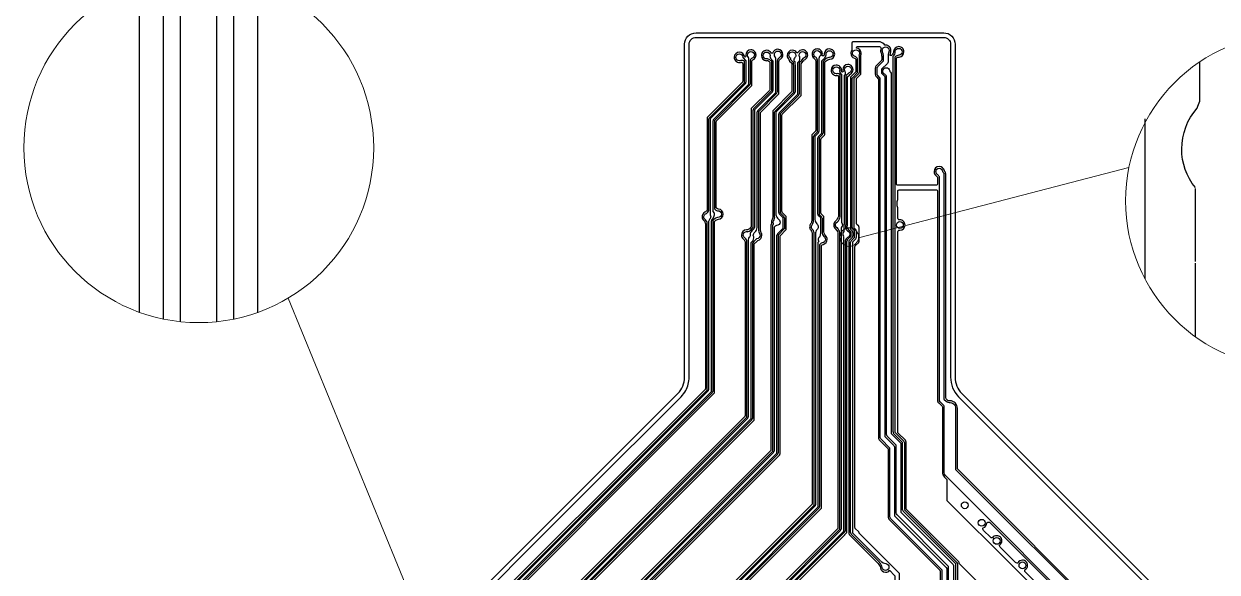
# Model space of a CAD drawing. Extents: x 4328 to 4769, y 264 to 576.
# Drawn here: x 4686.1 to 4738.2, y 518.3 to 542.1 of the extents above; entities that cross this region are included whole.
import ezdxf

# ---------------------------------------------------------------- set-up
doc = ezdxf.new("R2010")
doc.units = 0
doc.layers.add('gbr-dxf_layer0', color=7, linetype='Continuous')
doc.layers.add('gbr-outline-dxf_layer1', color=2, linetype='Continuous')
doc.layers.add('備註', color=1, linetype='Continuous', lineweight=5)

msp = doc.modelspace()

# ---------------------------------------------------------------- linework, layer by layer
at = {"layer": 'gbr-dxf_layer0'}
for p, q in [((4717.746, 539.525), (4717.746, 540.56)), ((4718.925, 540.527), (4718.925, 540.595)), ((4718.925, 539.166), (4718.925, 540.524)), ((4720.747, 537.46), (4720.747, 540.537)), ((4720.804, 540.54), (4720.804, 537.459)), ((4720.936, 540.54), (4721.025, 540.629)), ((4722.562, 540.737), (4722.562, 540.636)), ((4722.562, 540.633), (4722.562, 540.032)), ((4719.709, 539.173), (4719.709, 540.267)), ((4719.766, 540.266), (4719.766, 539.171)), ((4716.032, 538.058), (4717.559, 539.585)), ((4717.599, 539.544), (4716.073, 538.018)), ((4716.213, 537.984), (4717.74, 539.51)), ((4717.78, 539.47), (4716.253, 537.943)), ((4718.138, 538.369), (4718.919, 539.15)), ((4718.959, 539.109), (4718.178, 538.328)), ((4718.895, 538.349), (4719.703, 539.156)), ((4719.743, 539.116), (4718.936, 538.308)), ((4719.076, 538.274), (4719.883, 539.082)), ((4719.924, 539.041), (4719.116, 538.233)), ((4717.934, 533.275), (4717.934, 538.387)), ((4717.991, 538.388), (4717.991, 533.273)), ((4716.066, 538.001), (4716.066, 534.015)), ((4716.19, 534.078), (4716.19, 537.928)), ((4718.115, 533.274), (4718.115, 538.311)), ((4718.172, 538.313), (4718.172, 533.272)), ((4718.872, 533.831), (4718.872, 538.293)), ((4718.929, 538.292), (4718.929, 533.832)), ((4719.053, 533.924), (4719.053, 538.216)), ((4719.11, 538.218), (4719.11, 533.923)), ((4735.014, 538.009), (4735.014, 531.038)), ((4720.597, 537.3), (4720.741, 537.444)), ((4720.781, 537.403), (4720.637, 537.259)), ((4720.777, 537.225), (4720.921, 537.369)), ((4720.574, 533.62), (4720.574, 537.242)), ((4720.631, 537.244), (4720.631, 533.618)), ((4720.754, 533.859), (4720.754, 537.169)), ((4720.811, 537.168), (4720.811, 533.861)), ((4720.961, 537.329), (4720.818, 537.185)), ((4737.225, 531.786), (4737.225, 534.979)), ((4716.066, 534.012), (4716.066, 533.995)), ((4716.066, 533.994), (4716.066, 533.966)), ((4719.235, 533.708), (4719.076, 533.867)), ((4719.117, 533.906), (4719.276, 533.747)), ((4720.877, 533.704), (4720.777, 533.803)), ((4720.819, 533.842), (4720.918, 533.743)), ((4715.993, 533.438), (4715.993, 526.204)), ((4716.116, 526.129), (4716.116, 533.563)), ((4716.173, 533.562), (4716.173, 526.131)), ((4716.214, 533.613), (4716.179, 533.579)), ((4717.833, 533.162), (4717.928, 533.257)), ((4718.792, 523.526), (4718.792, 533.284)), ((4720.884, 533.072), (4720.884, 533.687)), ((4720.941, 533.686), (4720.941, 533.075)), ((4722.183, 533.196), (4722.257, 533.122)), ((4722.352, 533.133), (4722.279, 533.206)), ((4722.331, 533.26), (4722.407, 533.184)), ((4718.972, 523.452), (4718.972, 532.938)), ((4719.029, 532.937), (4719.029, 523.454)), ((4720.597, 521.182), (4720.597, 532.991)), ((4720.654, 532.989), (4720.654, 521.184)), ((4721.767, 533.055), (4721.767, 520.124)), ((4721.89, 532.708), (4721.89, 532.886)), ((4721.89, 520.049), (4721.89, 532.704)), ((4722.053, 532.744), (4722.205, 532.895)), ((4722.102, 532.681), (4722.102, 519.989)), ((4722.258, 532.842), (4722.106, 532.691)), ((4722.208, 532.904), (4722.208, 533.06)), ((4722.214, 532.693), (4722.354, 532.833)), ((4722.407, 532.78), (4722.267, 532.64)), ((4722.283, 533.059), (4722.283, 532.906)), ((4722.358, 532.842), (4722.358, 533.121)), ((4722.433, 533.122), (4722.433, 532.843)), ((4717.724, 532.651), (4717.724, 525.022)), ((4720.778, 521.108), (4720.778, 532.521)), ((4722.188, 519.976), (4722.188, 532.629)), ((4722.263, 532.631), (4722.263, 519.977)), ((4737.225, 528.508), (4737.225, 531.725)), ((4704.748, 515.008), (4715.929, 526.189)), ((4705.912, 513.256), (4717.66, 525.005)), ((4724.115, 524.352), (4724.503, 523.963)), ((4724.451, 523.909), (4724.06, 524.301)), ((4724.455, 520.973), (4724.455, 523.899)), ((4724.53, 523.9), (4724.53, 520.975)), ((4707.162, 511.888), (4718.786, 523.511)), ((4708.737, 509.313), (4720.591, 521.167)), ((4708.917, 509.238), (4720.771, 521.093)), ((4726.771, 518.621), (4724.48, 520.911)), ((4724.535, 520.962), (4726.823, 518.675)), ((4710.318, 508.722), (4721.704, 520.107)), ((4723.44, 518.688), (4722.215, 519.913)), ((4722.267, 519.967), (4723.494, 518.74))]:
    msp.add_line(p, q, dxfattribs=at)
at = {"layer": 'gbr-dxf_layer0', "linetype": 'Continuous'}
for points in [[(4692.231, 529.283), (4692.231, 544.219)], [(4692.965, 544.333), (4692.965, 529.169)], [(4694.554, 529.167), (4694.554, 544.335)], [(4695.288, 544.223), (4695.288, 529.279)], [(4691.177, 543.921), (4691.177, 529.581)], [(4696.341, 529.573), (4696.341, 543.929)], [(4718.745, 539.242), (4718.745, 540.508), (4718.704, 540.549)], [(4719.709, 540.267), (4719.702, 540.466), (4719.659, 540.506)], [(4720.004, 540.507), (4719.947, 540.446), (4719.947, 539.097)], [(4721.065, 540.588), (4720.984, 540.508), (4720.984, 537.386)], [(4723.367, 540.283), (4723.617, 540.532), (4723.617, 540.717)], [(4722.536, 539.969), (4722.328, 539.76), (4722.328, 533.27)], [(4718.995, 532.993), (4719.242, 533.24), (4719.242, 533.69)], [(4717.974, 532.662), (4717.904, 532.592), (4717.904, 524.947)], [(4715.97, 526.148), (4704.797, 514.976), (4704.797, 463.941)], [(4716.15, 526.074), (4704.977, 514.901), (4704.977, 463.942)], [(4717.881, 524.89), (4706.141, 513.149), (4706.141, 462.259), (4706.198, 462.227)], [(4720.631, 521.127), (4708.785, 509.281), (4708.785, 463.698)], [(4720.812, 521.052), (4708.966, 509.206), (4708.966, 463.562)], [(4721.744, 520.067), (4710.367, 508.69), (4710.367, 484.305)], [(4721.924, 519.992), (4710.547, 508.615), (4710.547, 485.476)]]:
    msp.add_lwpolyline(points, dxfattribs=at)
for points in [[(4715.147, 526.746), (4715.147, 541.259, -0.414221), (4715.447, 541.559)], [(4715.448, 541.559), (4726.243, 541.559, -0.414221), (4726.543, 541.259), (4726.543, 526.746)], [(4717.924, 540.579, 0.304583), (4718.065, 540.789, 0.414223), (4717.839, 541.015, 0.414191), (4717.613, 540.789, 0.062067), (4717.62, 540.733), (4717.584, 540.7), (4717.559, 540.726, 0.365918), (4717.336, 540.915, 0.414192), (4717.11, 540.689, 0.414224), (4717.336, 540.463, 0.099873), (4717.423, 540.48, -0.287537), (4717.484, 540.39), (4717.484, 539.646, -0.198889), (4717.469, 539.61), (4715.942, 538.084, 0.198874), (4715.928, 538.048), (4715.928, 534.035, -0.16742), (4715.836, 533.941, 0.285182), (4715.711, 533.739, 0.210457), (4715.784, 533.572, -0.179092), (4715.854, 533.433), (4715.854, 526.25, -0.194509), (4715.84, 526.215), (4704.691, 515.065, 0.198909)], [(4721.04, 540.845, -0.099525), (4721.014, 540.751), (4720.942, 540.751, 0.089296), (4720.957, 540.83, 0.41422), (4720.731, 541.056, 0.41422), (4720.505, 540.83, 0.231229), (4720.592, 540.651, -0.179547), (4720.665, 540.53), (4720.665, 537.504, -0.198804), (4720.651, 537.469), (4720.507, 537.325, 0.198757), (4720.492, 537.29), (4720.492, 533.567, -0.135276), (4720.442, 533.432, 0.157191), (4720.4, 533.3, 0.181517), (4720.456, 533.151, -0.181196), (4720.516, 532.991), (4720.516, 521.228, -0.194498), (4720.502, 521.193), (4708.679, 509.371, 0.198962), (4708.647, 509.293), (4708.647, 508.481)], [(4719.143, 540.629, 0.240849), (4719.237, 540.813, 0.414185), (4719.011, 541.039, 0.328538), (4718.795, 540.88, -0.110517), (4718.751, 540.87, -0.065945), (4718.725, 540.873, 0.279063), (4718.525, 540.995, 0.41422), (4718.299, 540.769, 0.41258), (4718.523, 540.543)], [(4720.183, 540.584, 0.295659), (4720.317, 540.791, 0.414222), (4720.091, 541.017, 0.282657), (4719.889, 540.893, -0.071218), (4719.86, 540.889, -0.051852), (4719.84, 540.891, 0.263566), (4719.646, 541.001, 0.414196), (4719.42, 540.775, 0.210483), (4719.493, 540.608), (4719.494, 540.593, 0.19859), (4719.529, 540.516), (4719.603, 540.447)], [(4721.282, 540.603, 0.39325), (4721.492, 540.829, 0.414223), (4721.266, 541.055, 0.392411), (4721.04, 540.846)], [(4723.929, 540.914, 0.089113), (4723.943, 540.993, 0.414224), (4723.717, 541.219, 0.038538), (4723.682, 541.216, 0.212554), (4723.478, 541.359), (4722.284, 541.359, 0.414254), (4722.234, 541.309), (4722.234, 540.992, 0.150939), (4722.195, 540.865, 0.327227), (4722.353, 540.649, -0.163548), (4722.411, 540.605), (4722.411, 540.078, -0.198889), (4722.396, 540.042), (4722.21, 539.856, 0.019922), (4722.204, 539.849)], [(4722.487, 540.03), (4722.487, 540.626, 0.197572), (4722.378, 540.721, -0.331518), (4722.271, 540.865, -0.414224), (4722.421, 541.015, -0.414224), (4722.571, 540.865, -0.105048), (4722.558, 540.804, 0.028127), (4722.55, 540.784, -0.132377), (4722.562, 540.74)], [(4722.377, 520.192), (4722.377, 532.443, -0.198889), (4722.391, 532.479), (4722.538, 532.626, 0.198831), (4722.553, 532.661), (4722.553, 533.29, 0.199011), (4722.538, 533.325), (4722.453, 533.41, -0.198987), (4722.438, 533.446), (4722.438, 539.763), (4722.605, 539.93, 0.168115), (4722.637, 539.996), (4722.637, 540.101, -0.020363), (4722.637, 540.111), (4722.637, 540.671, -0.034448), (4722.638, 540.689), (4722.638, 540.76, 0.066911), (4722.634, 540.79, 0.084062), (4722.647, 540.865, 0.391566), (4722.438, 541.09), (4722.438, 541.111, -0.414081), (4722.488, 541.161), (4723.419, 541.161, -0.313626), (4723.515, 541.094, 0.117159), (4723.491, 540.993, 0.090736), (4723.505, 540.913, -0.090713), (4723.541, 540.719)], [(4723.576, 540.941, -0.088525), (4723.567, 540.993, -0.414224), (4723.717, 541.143, -0.414224), (4723.867, 540.993, -0.085624), (4723.858, 540.942)], [(4724.3, 540.703, 0.393029), (4724.51, 540.929, 0.414224), (4724.284, 541.155, 0.393223), (4724.058, 540.945)], [(4724.134, 540.94, -0.3932), (4724.284, 541.079, -0.414224), (4724.434, 540.929, -0.389019), (4724.297, 540.779)], [(4705.059, 507.993), (4705.059, 508.481), (4705.059, 508.506), (4705.059, 514.867), (4716.24, 526.048, 0.198884), (4716.255, 526.084), (4716.255, 533.518, -0.198989), (4716.27, 533.553), (4716.286, 533.569, -0.165504), (4716.421, 533.63, 0.388839), (4716.628, 533.855, 0.380373), (4716.428, 534.079, -0.128324), (4716.338, 534.115, -0.09045), (4716.329, 534.151), (4716.329, 537.882, -0.198889), (4716.343, 537.918), (4717.87, 539.444, 0.198874), (4717.885, 539.48), (4717.885, 540.541), (4717.923, 540.579)], [(4709.047, 508.481), (4709.047, 509.172), (4720.902, 521.027, 0.198874), (4720.917, 521.062), (4720.917, 532.49, -0.160575), (4720.991, 532.539, 0.343149), (4721.162, 532.758, 0.197374), (4721.096, 532.917, -0.173063), (4721.023, 533.077), (4721.023, 533.733, 0.198889), (4721.008, 533.768), (4720.908, 533.869, -0.198941), (4720.893, 533.904), (4720.893, 537.124, -0.198766), (4720.908, 537.159), (4721.052, 537.303, 0.198763), (4721.066, 537.338), (4721.066, 540.474), (4721.124, 540.532, -0.179117), (4721.282, 540.603)], [(4717.425, 540.554, 0.022887), (4717.4, 540.553, -0.110454), (4717.336, 540.539, -0.414224), (4717.186, 540.689, -0.414224), (4717.336, 540.839, -0.399819), (4717.485, 540.696, 0.022507), (4717.496, 540.673), (4717.606, 540.558)], [(4717.565, 539.6), (4717.565, 540.517, 0.130481), (4717.426, 540.554)], [(4717.607, 540.557), (4717.615, 540.549, -0.20471), (4717.622, 540.529), (4717.622, 539.602)], [(4717.753, 540.61, 0.111572), (4717.737, 540.678, -0.210362), (4717.689, 540.789, -0.414224), (4717.839, 540.939, -0.414224), (4717.989, 540.789, -0.353202), (4717.87, 540.642), (4717.817, 540.589, 0.057775), (4717.803, 540.556), (4717.803, 539.527)], [(4717.746, 540.561), (4717.746, 540.586, -0.179814), (4717.753, 540.605)], [(4718.645, 540.492), (4718.663, 540.474), (4718.663, 539.285, -0.198889), (4718.648, 539.25), (4717.867, 538.469, 0.198814), (4717.852, 538.434), (4717.852, 533.318, -0.198989), (4717.838, 533.283), (4717.775, 533.22)], [(4718.253, 533.273), (4718.253, 538.267, -0.199074), (4718.268, 538.303), (4719.049, 539.084, 0.199086), (4719.064, 539.119), (4719.064, 540.514, -0.178142), (4719.142, 540.629)], [(4718.7, 540.553, 0.16029), (4718.557, 540.622, -0.054621), (4718.525, 540.619, -0.414224), (4718.375, 540.769, -0.414224), (4718.525, 540.919, -0.414224), (4718.675, 540.769, -0.054671), (4718.671, 540.736, 0.16461), (4718.743, 540.59)], [(4718.744, 540.589), (4718.792, 540.541, -0.211827), (4718.802, 540.52), (4718.802, 539.24)], [(4718.925, 540.596), (4718.925, 540.644, 0.058383), (4718.904, 540.707, -0.198078), (4718.861, 540.813, -0.414224), (4719.011, 540.963, -0.414224), (4719.161, 540.813, -0.302404), (4719.069, 540.674, 0.157504), (4718.982, 540.523), (4718.982, 539.165)], [(4719.657, 540.508), (4719.584, 540.576, -0.209421), (4719.575, 540.597), (4719.574, 540.643, -0.274299), (4719.496, 540.775, -0.414224), (4719.646, 540.925, -0.414224), (4719.796, 540.775, -0.240415), (4719.734, 540.653, 0.140211), (4719.705, 540.557)], [(4719.705, 540.555, 0.019619), (4719.706, 540.54), (4719.748, 540.501, -0.221307), (4719.759, 540.479), (4719.766, 540.268)], [(4719.89, 539.098), (4719.89, 540.455, -0.209134), (4719.897, 540.476), (4719.959, 540.542, 0.091882), (4719.977, 540.637)], [(4719.977, 540.638, 0.064045), (4719.968, 540.705, -0.153553), (4719.941, 540.791, -0.414224), (4720.091, 540.941, -0.414224), (4720.241, 540.791, -0.359319), (4720.119, 540.643, 0.037337), (4720.087, 540.621), (4720.087, 540.609, -0.209099), (4720.079, 540.588), (4720.004, 540.507)], [(4720.065, 540.453), (4720.139, 540.532, 0.114109), (4720.164, 540.575, -0.02687), (4720.181, 540.584)], [(4720.747, 540.541, 0.154977), (4720.667, 540.694, -0.291069), (4720.581, 540.83, -0.414224), (4720.731, 540.98, -0.414224), (4720.881, 540.83, -0.20889), (4720.833, 540.72, 0.079983), (4720.804, 540.634), (4720.804, 540.542)], [(4720.927, 537.384), (4720.927, 540.52, -0.199223), (4720.936, 540.54)], [(4721.028, 540.632, 0.15082), (4721.117, 540.805, -0.039393), (4721.116, 540.829, -0.414224), (4721.266, 540.979, -0.414224), (4721.416, 540.829, -0.414224), (4721.266, 540.679, -0.040365), (4721.242, 540.681, 0.153133), (4721.066, 540.589)], [(4723.541, 540.719, 0.013063), (4723.541, 540.71), (4723.541, 540.584, -0.198865), (4723.526, 540.549), (4723.314, 540.336, 0.198928), (4723.262, 540.211), (4723.262, 539.962, 0.198914), (4723.314, 539.837), (4723.405, 539.745), (4723.405, 524.116, 0.198891), (4723.457, 523.992), (4723.806, 523.643, -0.198854), (4723.821, 523.608), (4723.821, 520.664, 0.198914), (4723.872, 520.54), (4726.068, 518.344, -0.198959), (4726.083, 518.309), (4726.083, 492.011, -0.198804), (4726.068, 491.976), (4725.038, 490.945, -0.198814), (4725.002, 490.93), (4723.76, 490.93, -0.414254), (4723.71, 490.98), (4723.71, 491.503)], [(4723.817, 540.716), (4723.817, 540.49, -0.200082), (4723.787, 540.419), (4723.538, 540.17), (4723.538, 540.003), (4723.652, 539.889, -0.204648), (4723.681, 539.816), (4723.681, 524.158), (4724.064, 523.775, -0.210993), (4724.097, 523.701), (4724.097, 520.706), (4726.351, 518.451, -0.204648), (4726.381, 518.378), (4726.381, 491.647, -0.200082), (4726.351, 491.576), (4726.163, 491.388)], [(4723.617, 540.719), (4723.617, 540.727, 0.08753), (4723.576, 540.94)], [(4723.979, 540.782, -0.228146), (4723.951, 540.768), (4723.895, 540.768)], [(4724.058, 540.944, -0.180852), (4723.992, 540.797, 0.044384), (4723.979, 540.782)], [(4724.034, 524.363), (4724.034, 540.715, -0.212759), (4724.045, 540.743)], [(4724.294, 540.779, 0.16856), (4724.109, 540.701), (4724.109, 524.364)], [(4733.689, 508.481), (4733.689, 515.774, 0.198922), (4733.594, 516.004), (4726.84, 522.758), (4726.84, 525.394, 0.414219), (4726.514, 525.72, 0.030221), (4726.475, 525.717, -0.139443), (4726.416, 525.741), (4726.346, 525.811, -0.198868), (4726.331, 525.847), (4726.331, 535.604, 0.198925), (4726.28, 535.728), (4726.272, 535.736, 0.382289), (4726.048, 535.937, 0.414185), (4725.822, 535.711, 0.237766), (4725.913, 535.529, -0.075813), (4725.979, 535.461), (4725.979, 535.163, -0.414106), (4725.929, 535.113), (4724.235, 535.113, -0.414264), (4724.185, 535.163), (4724.185, 540.664, -0.133225), (4724.299, 540.703)], [(4737.214, 535.012, -0.170829), (4736.621, 536.695, -0.183665), (4737.3, 538.481, 0.018474), (4737.407, 538.785), (4737.407, 540.487)], [(4719.603, 540.446), (4719.622, 540.429), (4719.627, 540.265), (4719.627, 539.217, -0.198889), (4719.613, 539.182), (4718.805, 538.374, 0.198757), (4718.791, 538.339), (4718.791, 533.732, 0.049997), (4718.793, 533.71, -0.083012), (4718.762, 533.621, 0.128596), (4718.733, 533.511, 0.069535), (4718.741, 533.449, 0.194841), (4718.71, 533.372), (4718.71, 523.572, -0.194509), (4718.696, 523.537), (4707.104, 511.945, 0.198965), (4707.072, 511.867), (4707.072, 508.481)], [(4707.473, 508.506), (4707.473, 511.747), (4719.097, 523.371, 0.198884), (4719.111, 523.406), (4719.111, 532.892, -0.197874), (4719.126, 532.927), (4719.349, 533.15, 0.198909), (4719.381, 533.228), (4719.381, 533.738, 0.199074), (4719.366, 533.773), (4719.206, 533.933, -0.199149), (4719.191, 533.968), (4719.191, 538.173, -0.198951), (4719.206, 538.208), (4720.014, 539.016, 0.198959), (4720.028, 539.051), (4720.028, 540.413), (4720.064, 540.451)], [(4721.785, 540.113, 0.011575), (4721.786, 540.124, 0.414223), (4721.56, 540.35, 0.414192), (4721.334, 540.124, 0.414224), (4721.56, 539.898, 0.032185), (4721.589, 539.9)], [(4721.721, 539.938, 0.171835), (4721.609, 539.982, -0.084769), (4721.56, 539.974, -0.414224), (4721.41, 540.124, -0.414224), (4721.56, 540.274, -0.414224), (4721.71, 540.124, -0.062621), (4721.705, 540.087, 0.153466), (4721.75, 539.989), (4721.762, 539.978)], [(4721.764, 539.975), (4721.783, 539.957, -0.212596), (4721.792, 539.936), (4721.792, 533.742)], [(4722.146, 540.363, 0.08815), (4722.069, 540.377, 0.41418), (4721.843, 540.151, 0.088229), (4721.857, 540.073), (4721.839, 540.053, -0.213252), (4721.821, 540.045, -0.185934), (4721.805, 540.051, -0.162174), (4721.785, 540.11)], [(4721.909, 533.402), (4721.915, 533.408), (4721.915, 539.885, -0.200314), (4721.924, 539.905), (4721.951, 539.932, 0.08765), (4721.962, 539.997)], [(4721.962, 539.998, 0.077898), (4721.953, 540.056, -0.173529), (4721.919, 540.151, -0.414224), (4722.069, 540.301, -0.414224), (4722.219, 540.151, -0.36028), (4722.097, 540.003, -0.138287), (4722.089, 539.99), (4721.995, 539.896)], [(4722.156, 539.942, 0.302403), (4722.295, 540.151, 0.311966), (4722.149, 540.362)], [(4722.253, 533.269), (4722.253, 539.774, -0.208774), (4722.264, 539.802), (4722.483, 540.022)], [(4723.338, 539.964), (4723.338, 540.208, -0.206743), (4723.366, 540.282)], [(4726.021, 491.529), (4726.181, 491.688), (4726.181, 518.339), (4723.926, 520.594, -0.204648), (4723.897, 520.667), (4723.897, 523.66), (4723.511, 524.046, -0.204648), (4723.481, 524.119), (4723.481, 539.777), (4723.367, 539.891, -0.204648), (4723.338, 539.964)], [(4723.59, 540.087, -0.414224), (4723.74, 540.237, -0.383298), (4723.889, 540.103, 0.018289), (4723.894, 540.076), (4723.929, 540.04, -0.204791), (4723.959, 539.966), (4723.959, 539.901)], [(4726.673, 495.032, -0.011146), (4726.67, 495.035), (4726.489, 495.216, -0.210827), (4726.455, 495.291), (4726.455, 503.951, -0.07801), (4726.46, 503.982), (4726.46, 518.502), (4724.209, 520.753, -0.2109), (4724.176, 520.828), (4724.176, 523.791), (4723.786, 524.182, -0.204871), (4723.756, 524.256), (4723.756, 539.87, 0.089996), (4723.659, 539.96, -0.021547), (4723.652, 539.965, -0.240338), (4723.59, 540.087)], [(4721.71, 520.122), (4721.71, 533.053, 0.144184), (4721.608, 533.251, -0.279955), (4721.527, 533.384, -0.280842), (4721.608, 533.517, 0.133603), (4721.735, 533.743), (4721.735, 539.924), (4721.723, 539.936)], [(4721.59, 539.9, -0.033481), (4721.603, 539.901, -0.138066), (4721.653, 539.886), (4721.653, 533.754, -0.146434), (4721.528, 533.554)], [(4721.995, 539.896), (4721.972, 539.873), (4721.972, 533.396, -0.202807), (4721.964, 533.375), (4721.958, 533.369), (4721.958, 533.252, 0.161875), (4722.047, 533.126, -0.335648), (4722.157, 532.982, -0.33534), (4722.048, 532.837, 0.157231), (4721.947, 532.702), (4721.947, 520.048)], [(4722.203, 533.071), (4722.114, 533.16, -0.2051), (4722.103, 533.187, -0.159028), (4722.039, 533.265), (4722.039, 533.34, 0.132645), (4722.054, 533.396), (4722.054, 539.839), (4722.147, 539.932, 0.020859), (4722.153, 539.939)], [(4722.203, 539.848, 0.065887), (4722.187, 539.823, 0.0706), (4722.178, 539.792), (4722.178, 533.231, 0.043849), (4722.183, 533.212, -0.047523), (4722.183, 533.202)], [(4723.959, 539.901), (4723.959, 524.295), (4724.35, 523.905, -0.204871), (4724.379, 523.831), (4724.379, 520.871), (4726.634, 518.616, -0.204573), (4726.664, 518.542), (4726.664, 503.956, -0.07801), (4726.659, 503.924), (4726.659, 495.333), (4726.816, 495.176)], [(4717.957, 538.443), (4718.738, 539.225, 0.198811), (4718.745, 539.24)], [(4718.779, 539.184), (4717.998, 538.403, 0.18938), (4717.991, 538.389)], [(4715.936, 526.205), (4715.936, 533.437, 0.155807), (4715.863, 533.608, -0.269687), (4715.787, 533.739, -0.346587), (4715.902, 533.885, 0.155555), (4716.009, 534.018), (4716.009, 538.003)], [(4716.247, 537.927), (4716.247, 534.088, 0.151992), (4716.386, 534.004, -0.026454), (4716.402, 534.005, -0.414224), (4716.552, 533.855, -0.414224), (4716.402, 533.705, -0.035), (4716.381, 533.706, 0.139528), (4716.229, 533.628), (4716.214, 533.613)], [(4725.898, 535.711, -0.414224), (4726.048, 535.861, -0.389758), (4726.197, 535.723)], [(4726.264, 525.386), (4726.264, 525.394, -0.054752), (4726.27, 525.448, 0.110926), (4726.248, 525.519), (4726.086, 525.68, -0.205953), (4726.055, 525.753), (4726.055, 535.484, 0.093522), (4725.958, 535.591)], [(4726.197, 535.72, 0.011864), (4726.199, 535.701), (4726.224, 535.676, -0.205953), (4726.255, 535.604), (4726.255, 535.513)], [(4726.255, 535.511), (4726.255, 525.795), (4726.366, 525.684, 0.160738), (4726.478, 525.641, -0.457735), (4726.764, 525.394), (4726.764, 522.726), (4733.537, 515.954, -0.203229), (4733.613, 515.774), (4733.613, 497.387, -1), (4733.113, 497.387), (4733.113, 515.67), (4726.341, 522.443, -0.203229), (4726.264, 522.623), (4726.264, 525.37, -0.149592), (4726.264, 525.385)], [(4724.246, 533.685), (4724.246, 534.127, -0.18903), (4724.246, 534.498), (4724.246, 534.859, -0.414254), (4724.296, 534.909), (4725.929, 534.909, -0.386351), (4725.979, 534.864), (4725.979, 525.753, 0.01306), (4725.979, 525.744), (4725.979, 525.701, 0.198804), (4725.994, 525.666), (4726.025, 525.634, 0.011124), (4726.031, 525.629), (4726.18, 525.479, -0.178179), (4726.192, 525.446)], [(4716.066, 533.965), (4716.066, 533.84, -0.1619), (4716.061, 533.823, -0.151005), (4716.087, 533.739, -0.221167), (4716.033, 533.624, 0.108278), (4715.993, 533.5), (4715.993, 533.439)], [(4716.139, 533.619), (4716.173, 533.653, 0.155654), (4716.255, 533.825, -0.050724), (4716.252, 533.855, -0.064476), (4716.257, 533.893), (4716.195, 533.976, -0.171513), (4716.19, 533.994), (4716.19, 534.076)], [(4718.8, 533.392), (4718.828, 533.42, 0.02392), (4718.826, 533.44, -0.122657), (4718.809, 533.511, -0.187574), (4718.848, 533.612, 0.074581), (4718.876, 533.717, -0.147196), (4718.872, 533.733), (4718.872, 533.829)], [(4718.929, 533.831, 0.146381), (4719.027, 533.644, -0.282613), (4719.109, 533.511, -0.414224), (4718.959, 533.361)], [(4721.792, 533.74), (4721.792, 533.495, 0.013268), (4721.799, 533.47, -0.154949), (4721.827, 533.384, -0.181719), (4721.79, 533.285, 0.049687), (4721.767, 533.21), (4721.767, 533.056)], [(4717.774, 533.219, -0.19517), (4717.653, 533.169, 0.412868), (4717.428, 532.943, 0.227941), (4717.513, 532.766, -0.181589), (4717.585, 532.645), (4717.585, 525.066, -0.194509), (4717.571, 525.031), (4705.854, 513.314, 0.198962), (4705.822, 513.236), (4705.822, 508.506)], [(4721.526, 533.552, 0.213907), (4721.451, 533.384, 0.216999), (4721.528, 533.213, -0.160824), (4721.628, 533.045), (4721.628, 520.168, -0.194498), (4721.614, 520.133), (4710.26, 508.779, 0.1989), (4710.228, 508.702), (4710.228, 508.506)], [(4717.991, 533.27, -0.190644), (4717.968, 533.217), (4717.873, 533.122)], [(4717.963, 532.827, 0.033837), (4717.96, 532.864, -0.12224), (4717.943, 532.934, -0.266058), (4718.017, 533.063, 0.140225), (4718.114, 533.272)], [(4718.172, 533.271), (4718.172, 533.142, 0.066621), (4718.203, 533.035, -0.188191), (4718.243, 532.934, -0.39224), (4718.104, 532.784, 0.016657), (4718.088, 532.776), (4717.974, 532.663)], [(4718.291, 533.043, -0.083732), (4718.253, 533.149), (4718.253, 533.27)], [(4718.792, 533.285), (4718.792, 533.371, -0.20964), (4718.8, 533.392)], [(4718.957, 533.361, 0.161326), (4718.849, 533.276), (4718.849, 523.528)], [(4719.299, 533.692), (4719.299, 533.228, -0.199584), (4719.291, 533.208), (4719.036, 532.953)], [(4720.597, 532.995, 0.15066), (4720.538, 533.178, -0.242292), (4720.476, 533.3, -0.217828), (4720.528, 533.413, 0.11262), (4720.574, 533.563), (4720.574, 533.616)], [(4720.631, 533.616, 0.148174), (4720.707, 533.426, -0.255675), (4720.776, 533.3, -0.241331), (4720.713, 533.178, 0.150705), (4720.654, 532.995)], [(4721.89, 532.888, -0.170829), (4721.857, 532.982, -0.183665), (4721.895, 533.081, 0.018474), (4721.9, 533.098), (4721.9, 533.246)], [(4721.901, 533.249), (4721.901, 533.379, -0.21638), (4721.909, 533.401)], [(4724.246, 524.348), (4724.246, 533.077, -0.238172), (4724.288, 533.159, 0.048989), (4724.332, 533.155, 0.414189), (4724.558, 533.381, 0.414224), (4724.332, 533.607, 0.04821), (4724.288, 533.603, -0.240727), (4724.246, 533.685)], [(4717.667, 525.02), (4717.667, 532.651, 0.157803), (4717.589, 532.807, -0.288438), (4717.504, 532.943, -0.414224), (4717.654, 533.093, -0.053473), (4717.685, 533.089, 0.164254), (4717.833, 533.162)], [(4717.873, 533.122, 0.164176), (4717.8, 532.975, -0.053817), (4717.804, 532.943, -0.212203), (4717.754, 532.831, 0.085736), (4717.724, 532.74), (4717.724, 532.655)], [(4717.856, 532.624), (4717.931, 532.7, 0.123028), (4717.963, 532.826)], [(4718.033, 532.605), (4718.14, 532.713, 0.353448), (4718.319, 532.934, 0.126274), (4718.291, 533.042)], [(4720.786, 532.649), (4720.808, 532.67, 0.013864), (4720.806, 532.682, -0.132353), (4720.786, 532.758, -0.219023), (4720.838, 532.872, 0.114608), (4720.884, 533.02), (4720.884, 533.07)], [(4720.941, 533.071, 0.149197), (4721.016, 532.885, -0.257796), (4721.086, 532.758, -0.403471), (4720.941, 532.608, 0.161421), (4720.835, 532.515), (4720.835, 521.109)], [(4721.941, 519.895), (4722.007, 519.961, 0.039956), (4722.016, 519.976, -0.093279), (4722.028, 519.99), (4722.028, 532.682)], [(4706.222, 508.506), (4706.222, 513.116), (4717.939, 524.832, 0.012365), (4717.944, 524.838), (4717.971, 524.865, 0.198878), (4717.986, 524.9), (4717.986, 524.936, 0.015787), (4717.986, 524.946), (4717.986, 532.559), (4718.032, 532.605)], [(4717.847, 524.946), (4717.847, 532.604, -0.199677), (4717.856, 532.624)], [(4720.778, 532.525), (4720.778, 532.627, -0.20964), (4720.786, 532.649)], [(4714.796, 525.898, 0.069964), (4714.997, 526.165, 0.127104), (4715.147, 526.746)], [(4726.543, 526.746, 0.198942), (4726.894, 525.898), (4737.647, 515.146, -0.19887), (4737.881, 514.58)], [(4704.92, 463.942), (4704.92, 514.913, -0.199584), (4704.929, 514.933), (4716.11, 526.114)], [(4703.806, 508.481), (4703.806, 514.577, -0.198918), (4704.041, 515.143), (4710.59, 521.692), (4714.796, 525.898)], [(4726.192, 525.444, 0.038816), (4726.188, 525.394, 0.039249), (4726.187, 525.378, 0.039209), (4726.188, 525.362), (4726.188, 522.623, 0.19892), (4726.284, 522.392), (4726.386, 522.29), (4726.386, 521.375), (4729.238, 518.523, -0.008613), (4729.257, 518.506), (4731.355, 516.407, -0.015248)], [(4717.701, 524.965), (4705.96, 513.224), (4705.96, 462.625, -0.199639), (4705.952, 462.605)], [(4706.092, 513.181), (4717.841, 524.93, 0.189295), (4717.847, 524.945)], [(4729.323, 516.216), (4726.94, 518.599, -0.19571), (4726.925, 518.634), (4726.925, 518.66, 0.195699), (4726.91, 518.695), (4724.62, 520.985, -0.198964), (4724.606, 521.02), (4724.606, 523.921, 0.198955), (4724.572, 524.001), (4724.261, 524.313, -0.198796), (4724.246, 524.348)], [(4718.826, 523.471), (4707.211, 511.856), (4707.211, 462.686), (4707.255, 462.572), (4707.439, 462.387, -0.212019), (4707.449, 462.366), (4707.449, 461.966, -0.199677), (4707.44, 461.946)], [(4707.334, 462.715), (4707.334, 511.793, -0.199584), (4707.342, 511.813), (4718.966, 523.436)], [(4719.006, 523.396), (4707.391, 511.781), (4707.391, 462.719), (4707.409, 462.672), (4707.621, 462.461, -0.209922), (4707.629, 462.439), (4707.629, 462.16)], [(4723.712, 491.504), (4723.712, 492.093, -0.198877), (4723.726, 492.129), (4724.31, 492.712, 0.198831), (4724.324, 492.747), (4724.324, 518.162, 0.199011), (4724.31, 518.197), (4722.567, 519.939, -0.19897), (4722.553, 519.974, 0.198991), (4722.538, 520.009), (4722.391, 520.156, -0.198814), (4722.377, 520.192)], [(4727.954, 520.139, -0.117852), (4727.965, 520.185, 0.333316), (4728.128, 520.402)], [(4728.128, 520.407, -0.195012), (4728.199, 520.436, -0.199025), (4728.271, 520.406), (4733.038, 515.639), (4733.038, 497.387)], [(4710.49, 485.474), (4710.49, 508.627, -0.199584), (4710.498, 508.647), (4721.884, 520.033)], [(4710.629, 508.481), (4710.629, 508.581), (4721.932, 519.884, -0.039042), (4721.941, 519.895)], [(4722.102, 519.982, -0.13453), (4722.112, 519.957), (4722.112, 519.929, 0.198951), (4722.127, 519.894), (4723.388, 518.633)], [(4732.224, 508.909), (4732.224, 515.826), (4731.136, 516.914), (4731.132, 516.921, 0.146959), (4730.796, 517.257), (4730.79, 517.26), (4729.806, 518.244, -0.19904), (4729.776, 518.316, -0.071879), (4729.78, 518.345, 0.282044), (4729.904, 518.547, 0.414224), (4729.678, 518.773, 0.283479), (4729.476, 518.648, -0.068545), (4729.448, 518.644, -0.199041), (4729.376, 518.674), (4728.71, 519.341, -0.198789), (4728.68, 519.413, -0.037129), (4728.681, 519.428, 0.248247), (4728.78, 519.615, 0.414223), (4728.554, 519.841, 0.247838), (4728.367, 519.742, -0.038055), (4728.352, 519.741, -0.198987), (4728.28, 519.771), (4727.984, 520.067, -0.198944), (4727.954, 520.139)], [(4723.388, 518.632, -0.161622), (4723.483, 518.443, 0.374713), (4723.707, 518.248, 0.229525), (4723.884, 518.334), (4724.105, 518.112, -0.198757), (4724.12, 518.077), (4724.12, 508.506)], [(4723.498, 518.736, 0.158692), (4723.726, 518.622, -0.376642), (4723.857, 518.474, -0.414224), (4723.707, 518.324, -0.375554), (4723.558, 518.454, 0.15562), (4723.449, 518.679), (4723.442, 518.686)], [(4729.303, 476.693), (4727.137, 478.859, -0.210077), (4727.125, 478.886), (4727.125, 495.009), (4726.787, 495.347, -0.210482), (4726.774, 495.375), (4726.774, 518.611)], [(4726.849, 518.612), (4726.849, 495.39), (4727.189, 495.051, -0.215527), (4727.2, 495.022), (4727.2, 478.902), (4729.355, 476.747)]]:
    msp.add_lwpolyline(points, format="xyb", dxfattribs=at)
at = {"layer": 'gbr-dxf_layer0'}
for centre in [(4724.332, 533.381), (4727.163, 521.168), (4727.902, 520.402), (4728.554, 519.615), (4729.678, 518.547)]:
    msp.add_circle(centre, 0.15, dxfattribs=at)
for centre, radius, start, end in [((4718.523, 540.371), 0.172, 45.1543, 89.8122), ((4724.438, 540.719), 0.622, 159.255, 179.9943), ((4724.438, 540.719), 0.546, 159.2601, 174.8388), ((4723.829, 540.96), 0.306, 315.1962, 356.098), ((4722.475, 540.031), 0.0125, 315.6601, 356.8218), ((4722.475, 540.031), 0.0875, 315.188, 359.983), ((4717.544, 539.6), 0.0215, 315.0218, 356.328), ((4717.544, 539.6), 0.0785, 315.0205, 0.0236), ((4717.724, 539.525), 0.0215, 315.0189, 356.2919), ((4717.724, 539.525), 0.0785, 315.0206, 359.9944), ((4718.723, 539.24), 0.0785, 315.1029, 358.1821), ((4718.904, 539.165), 0.0215, 314.9888, 0.0163), ((4718.904, 539.165), 0.0785, 314.986, 358.9528), ((4719.688, 539.171), 0.0215, 315.0189, 0.02), ((4719.688, 539.171), 0.0785, 315.0202, 358.9593), ((4719.868, 539.097), 0.0215, 315.0189, 359.9934), ((4719.868, 539.097), 0.0785, 315.0197, 358.9273), ((4718.013, 538.388), 0.0785, 135.0929, 179.9909), ((4716.088, 538.003), 0.0785, 135.0285, 178.9236), ((4716.088, 538.003), 0.0215, 135.0255, 179.984), ((4716.268, 537.928), 0.0785, 135.0326, 178.9501), ((4716.268, 537.928), 0.0215, 135.0275, 180.0059), ((4718.193, 538.313), 0.0785, 134.9919, 180.0106), ((4718.193, 538.313), 0.0215, 134.9916, 176.3172), ((4718.951, 538.293), 0.0785, 135.1682, 178.9239), ((4718.951, 538.293), 0.0215, 135.0255, 179.984), ((4719.131, 538.218), 0.0785, 134.9837, 179.9846), ((4719.131, 538.218), 0.0215, 134.9787, 176.2834), ((4720.726, 537.459), 0.0215, 315.0265, 359.9896), ((4720.726, 537.459), 0.0785, 315.0286, 358.9255), ((4720.906, 537.384), 0.0215, 315.0358, 356.2906), ((4720.906, 537.384), 0.0785, 315.0278, 359.9861), ((4720.653, 537.244), 0.0785, 135.0224, 179.9846), ((4720.653, 537.244), 0.0215, 135.0164, 176.2834), ((4720.833, 537.169), 0.0785, 135.0227, 178.9205), ((4720.833, 537.169), 0.0215, 135.0232, 179.9796), ((4726.048, 535.711), 0.15, 180.0002, 232.7172), ((4719.131, 533.923), 0.0785, 180.0167, 223.7616), ((4719.131, 533.923), 0.0215, 182.0714, 225.0562), ((4719.221, 533.692), 0.0215, 0.0103, 45.0488), ((4719.221, 533.692), 0.0785, 1.9872, 43.7561), ((4720.833, 533.859), 0.0785, 182.0205, 223.7204), ((4720.833, 533.859), 0.0215, 180.0427, 225.0216), ((4720.863, 533.687), 0.0785, 359.9869, 43.7006), ((4716.195, 533.563), 0.0785, 135.0286, 178.9255), ((4716.195, 533.563), 0.0215, 135.0265, 179.9896), ((4717.913, 533.273), 0.0215, 315.0212, 359.9577), ((4720.863, 533.687), 0.0215, 2.0498, 44.9756), ((4722.34, 533.269), 0.0875, 181.2274, 224.9719), ((4722.34, 533.269), 0.0125, 180.0238, 221.2407), ((4719.051, 532.938), 0.0785, 135.0285, 178.9236), ((4719.051, 532.938), 0.0215, 135.0255, 179.984), ((4722.115, 532.682), 0.0873, 135.0277, 178.8338), ((4722.115, 532.682), 0.0127, 135.0217, 179.9751), ((4722.275, 532.631), 0.0875, 135.0282, 179.9889), ((4722.196, 533.06), 0.0127, 3.0735, 45.0628), ((4722.196, 532.904), 0.0127, 315.0158, 354.5482), ((4722.196, 532.904), 0.0873, 315.0224, 0.0234), ((4722.196, 533.06), 0.0874, 359.9917, 43.6815), ((4722.345, 533.122), 0.0125, 0.0448, 45.0152), ((4722.345, 532.842), 0.0125, 315.0213, 356.8189), ((4722.345, 532.842), 0.0875, 315.0227, 359.9832), ((4722.345, 533.122), 0.0875, 1.2624, 42.5619), ((4722.275, 532.631), 0.0125, 135.0259, 176.8275), ((4715.914, 526.204), 0.0215, 315.0212, 0.0243), ((4715.914, 526.204), 0.0785, 315.021, 358.9584), ((4716.095, 526.129), 0.0215, 315.0216, 356.297), ((4716.095, 526.129), 0.0785, 315.0212, 359.9938), ((4717.645, 525.02), 0.0215, 315.0291, 357.8968), ((4717.645, 525.02), 0.0785, 315.0332, 0.0125), ((4717.826, 524.946), 0.0785, 315.1027, 359.9862), ((4724.122, 524.363), 0.0875, 181.2241, 222.5312), ((4724.122, 524.363), 0.0125, 180.0259, 224.9787), ((4724.442, 523.9), 0.0125, 0.0121, 41.2448), ((4724.442, 523.9), 0.0875, 1.2224, 44.9774), ((4718.771, 523.526), 0.0215, 315.0291, 357.8968), ((4718.771, 523.526), 0.0785, 315.0332, 0.0125), ((4718.951, 523.452), 0.0215, 315.021, 356.2898), ((4718.951, 523.452), 0.0785, 315.0212, 359.9901), ((4720.576, 521.182), 0.0215, 315.0167, 357.8728), ((4720.576, 521.182), 0.0785, 315.0301, 359.9846), ((4720.756, 521.108), 0.0215, 314.9769, 357.8478), ((4720.756, 521.108), 0.0785, 314.9782, 359.96), ((4724.542, 520.973), 0.0875, 181.2241, 222.5312), ((4724.542, 520.973), 0.0125, 180.0259, 224.9787), ((4721.689, 520.123), 0.0215, 314.9734, 357.8441), ((4721.689, 520.123), 0.0785, 314.9776, 359.9588), ((4721.869, 520.048), 0.0215, 314.9784, 359.984), ((4721.869, 520.048), 0.0785, 314.9847, 358.9236), ((4722.275, 519.976), 0.0875, 181.1997, 224.9663), ((4722.275, 519.976), 0.0125, 179.9973, 221.2403), ((4726.762, 518.612), 0.0125, 0.0121, 41.2448), ((4726.762, 518.612), 0.0875, 1.2224, 44.9774)]:
    msp.add_arc(centre, radius, start, end, dxfattribs=at)
at = {"layer": 'gbr-outline-dxf_layer1', "linetype": 'Continuous'}
msp.add_lwpolyline([(4703.606, 444.318), (4703.606, 514.577, -0.198849), (4703.899, 515.284), (4714.655, 526.039, 0.198916), (4714.948, 526.746), (4714.948, 541.259, -0.414068), (4715.448, 541.759), (4726.243, 541.759, -0.414218), (4726.743, 541.259), (4726.743, 526.746, 0.198916), (4727.035, 526.039), (4737.788, 515.287, -0.198916), (4738.081, 514.58), (4738.081, 444.28, -0.198917), (4737.788, 443.573), (4726.033, 431.819, 0.198625), (4725.887, 431.465), (4725.887, 423.385, -0.414371), (4725.387, 422.885), (4716.387, 422.885, -0.414217), (4715.887, 423.385), (4715.887, 431.416, 0.198853), (4715.741, 431.769), (4703.899, 443.611, -0.198917)], format="xyb", close=True, dxfattribs=at)
at = {"layer": '備註', "linetype": 'Continuous'}
for p, q in [((4722.531, 532.827), (4734.32, 535.891)), ((4697.665, 530.196), (4705.573, 510.907))]:
    msp.add_line(p, q, dxfattribs=at)
for centre, radius in [((4693.77, 536.751), 7.625), ((4741.452, 534.435), 7.28), ((4722.126, 532.856), 0.406)]:
    msp.add_circle(centre, radius, dxfattribs=at)

doc.saveas('drawing.dxf')
